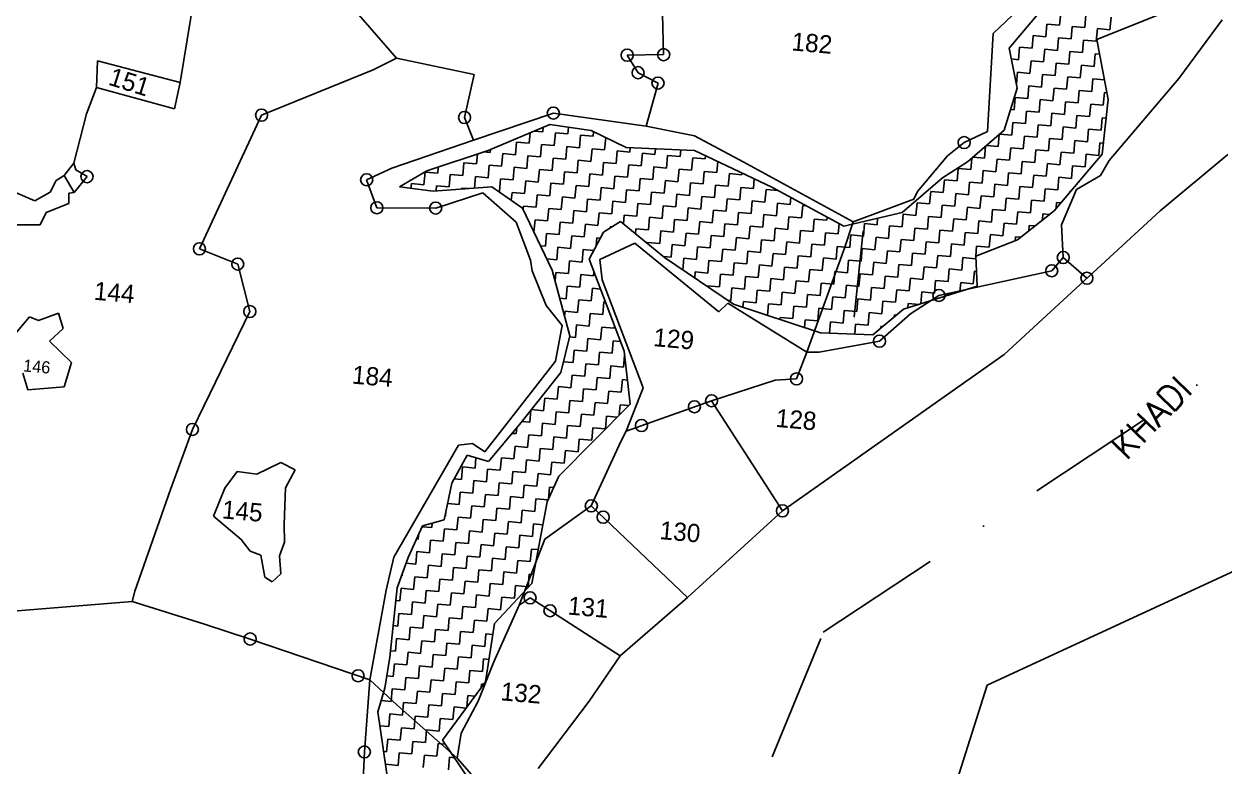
# Model space of a CAD drawing. Header units: metres. Extents: x 333510 to 337908, y 1785719 to 1790014.
# Drawn here: x 335226 to 336418, y 1786470 to 1787207 of the extents above; entities that cross this region are included whole.
import ezdxf

# ---------------------------------------------------------------- set-up
doc = ezdxf.new("R2010")
doc.units = ezdxf.units.M
doc.header["$MEASUREMENT"] = 0
doc.linetypes.add('DASHDOT', pattern=[25.4, 12.7, -6.35, 0, -6.35])
for name, color, linetype in [('POLY_HATCH', 12, 'Continuous'), ('POLY_PARCEL', 6, 'Continuous'), ('POLY_WATER', 4, 'Continuous'), ('SYM_ARROW', 1, 'Continuous'), ('TEXT_MAPOUT', 7, 'Continuous'), ('TEXT_PARCEL', 7, 'Continuous'), ('V_BOUND_STREAM_LINE', 7, 'DASHDOT')]:
    doc.layers.add(name, color=color, linetype=linetype)
doc.styles.get("Standard").update_dxf_attribs({"font": 'simplex.shx'})
doc.styles.add('TEXT_MAP', font='', dxfattribs={"height": 0.3})
doc.styles.get('TEXT_MAP').set_extended_font_data('Kruti Dev 050')

msp = doc.modelspace()

# ---------------------------------------------------------------- linework, layer by layer
for centre in [(335824.4, 1787176.3), (335860.6, 1787176.8), (335835.2, 1787158.9), (335855, 1787148.6), (335461.5, 1787116.7), (335751.1, 1787118.8), (335663, 1787114.4), (336158.9, 1787089.4), (335288.2, 1787055.6), (335565.8, 1787052.5), (335575.9, 1787024.7), (335634.3, 1787024.4), (335399.8, 1786983.9), (336257.3, 1786975.3), (335437.8, 1786968.8), (336245.8, 1786962.1), (336280.8, 1786954.7), (336133.9, 1786937.6), (335449.8, 1786921.6), (336074.9, 1786892.2), (335992.5, 1786854.7), (335908.2, 1786833), (335891.1, 1786827), (335838.6, 1786808.4), (335392.8, 1786804.5), (335788.8, 1786728.6), (335978.5, 1786723.6), (335800.6, 1786717.3), (335728, 1786637.2), (335747.8, 1786624.4), (335450.2, 1786596.3), (335557.3, 1786559.8), (335563.5, 1786484.1)]:
    msp.add_circle(centre, 5.98)
at = {"layer": 'POLY_HATCH'}
for p, q in [((336203.5, 1787183.4), (336269.7, 1787261.6)), ((336369, 1787223.3), (336290.5, 1787191.9)), ((336211.6, 1787143.4), (336203.5, 1787183.4)), ((336290.5, 1787191.9), (336302, 1787132.1)), ((336198.6, 1787101.7), (336211.6, 1787143.4)), ((336302, 1787132.1), (336295.9, 1787077.8)), ((335686.3, 1787081.6), (335747.7, 1787107.5)), ((335747.7, 1787107.5), (335788.8, 1787101.5)), ((335788.8, 1787101.5), (335823.3, 1787084.6)), ((336162.3, 1787070.2), (336198.6, 1787101.7)), ((335625.4, 1787061.5), (335686.3, 1787081.6)), ((335823.3, 1787084.6), (335891.1, 1787081.7)), ((335891.1, 1787081.7), (335968.1, 1787045.2)), ((336295.9, 1787077.8), (336248.1, 1787021.8)), ((336137.4, 1787054.6), (336162.3, 1787070.2)), ((335598.5, 1787045.4), (335625.4, 1787061.5)), ((336097.3, 1787019.9), (336137.4, 1787054.6)), ((335631.7, 1787041.3), (335598.5, 1787045.4)), ((335690, 1787045.4), (335631.7, 1787041.3)), ((335720.6, 1787024.2), (335690, 1787045.4)), ((335968.1, 1787045.2), (336039.4, 1787006.5)), ((335749.9, 1786962.6), (335720.6, 1787024.2)), ((336039.4, 1787006.5), (336097.3, 1787019.9)), ((336248.1, 1787021.8), (336212, 1786992.9)), ((335817.9, 1787011.1), (335800.9, 1787000.6)), ((335861.6, 1786975.2), (335817.9, 1787011.1)), ((335800.9, 1787000.6), (335786.5, 1786973.8)), ((336212, 1786992.9), (336170.4, 1786976.5)), ((335786.5, 1786973.8), (335821.3, 1786882.4)), ((335929.9, 1786929), (335861.6, 1786975.2)), ((336170.4, 1786976.5), (336171.8, 1786946.9)), ((335767.4, 1786897.4), (335749.9, 1786962.6)), ((336171.8, 1786946.9), (336098.8, 1786923.9)), ((336016.3, 1786900.4), (335929.9, 1786929)), ((336098.8, 1786923.9), (336068.4, 1786898.5)), ((335758.4, 1786861.1), (335767.4, 1786897.4)), ((336068.4, 1786898.5), (336016.3, 1786900.4)), ((335821.3, 1786882.4), (335827.3, 1786829.6)), ((335719.2, 1786811.3), (335758.4, 1786861.1)), ((335827.3, 1786829.6), (335756.7, 1786758.2)), ((335686.8, 1786772.5), (335719.2, 1786811.3)), ((335650.5, 1786751.2), (335665.7, 1786778.9)), ((335665.7, 1786778.9), (335686.8, 1786772.5)), ((335756.7, 1786758.2), (335745.1, 1786732.5)), ((335642.6, 1786714.8), (335650.5, 1786751.2)), ((335745.1, 1786732.5), (335729.7, 1786651.4)), ((335606.9, 1786677.4), (335621.2, 1786708.6)), ((335621.2, 1786708.6), (335642.6, 1786714.8)), ((335596.1, 1786647.1), (335606.9, 1786677.4)), ((335588.8, 1786578.2), (335596.1, 1786647.1)), ((335729.7, 1786651.4), (335692.7, 1786611.8)), ((335692.7, 1786611.8), (335683.6, 1786553.7)), ((335583.8, 1786547.3), (335588.8, 1786578.2)), ((335683.6, 1786553.7), (335641, 1786495.9)), ((335577, 1786524), (335583.8, 1786547.3)), ((335587.7, 1786448.9), (335577, 1786524)), ((335641, 1786495.9), (335677.7, 1786441.8))]:
    msp.add_line(p, q, dxfattribs=at)
at = {"layer": 'POLY_HATCH', "linetype": 'Continuous'}
for p, q in [((336253.6, 1787206), (336254.7, 1787218.5)), ((336240, 1787194.6), (336241.1, 1787207.1)), ((336241.1, 1787207.1), (336253.6, 1787206)), ((336265, 1787192.4), (336266.1, 1787204.9)), ((336266.1, 1787204.9), (336278.6, 1787203.8)), ((336278.6, 1787203.8), (336279.7, 1787216.3)), ((336303.6, 1787201.6), (336304.7, 1787214.1)), ((336214.9, 1787196.8), (336215, 1787196.8)), ((336215, 1787196.8), (336215, 1787197)), ((336226.4, 1787183.2), (336227.5, 1787195.7)), ((336227.5, 1787195.7), (336240, 1787194.6)), ((336251.4, 1787181), (336252.5, 1787193.5)), ((336252.5, 1787193.5), (336265, 1787192.4)), ((336290, 1787190.2), (336291.1, 1787202.7)), ((336291.1, 1787202.7), (336303.6, 1787201.6)), ((336212.8, 1787171.8), (336213.9, 1787184.3)), ((336213.9, 1787184.3), (336226.4, 1787183.2)), ((336237.8, 1787169.6), (336238.9, 1787182.1)), ((336238.9, 1787182.1), (336251.4, 1787181)), ((336276.4, 1787178.8), (336277.5, 1787191.3)), ((336277.5, 1787191.3), (336290, 1787190.2)), ((336205.7, 1787172.5), (336212.8, 1787171.8)), ((336224.2, 1787158.2), (336225.3, 1787170.7)), ((336225.3, 1787170.7), (336237.8, 1787169.6)), ((336262.8, 1787167.4), (336263.9, 1787179.9)), ((336263.9, 1787179.9), (336276.4, 1787178.8)), ((336287.8, 1787165.2), (336288.9, 1787177.7)), ((336288.9, 1787177.7), (336293.3, 1787177.3)), ((336210.7, 1787147.8), (336211.7, 1787159.3)), ((336211.7, 1787159.3), (336224.2, 1787158.2)), ((336249.2, 1787156), (336250.3, 1787168.5)), ((336250.3, 1787168.5), (336262.8, 1787167.4)), ((336274.2, 1787153.8), (336275.3, 1787166.3)), ((336275.3, 1787166.3), (336287.8, 1787165.2)), ((336222, 1787133.3), (336223.1, 1787145.7)), ((336223.1, 1787145.7), (336235.6, 1787144.6)), ((336235.6, 1787144.6), (336236.7, 1787157.1)), ((336236.7, 1787157.1), (336249.2, 1787156)), ((336260.6, 1787142.4), (336261.7, 1787154.9)), ((336261.7, 1787154.9), (336274.2, 1787153.8)), ((336285.6, 1787140.2), (336286.7, 1787152.7)), ((336286.7, 1787152.7), (336298.2, 1787151.7)), ((336208.4, 1787121.9), (336209.5, 1787134.4)), ((336209.5, 1787134.4), (336222, 1787133.3)), ((336247, 1787131.1), (336248.1, 1787143.5)), ((336248.1, 1787143.5), (336260.6, 1787142.4)), ((336272, 1787128.8), (336273.1, 1787141.3)), ((336273.1, 1787141.3), (336285.6, 1787140.2)), ((336297, 1787126.6), (336298.1, 1787139.1)), ((336298.1, 1787139.1), (336300.7, 1787138.9)), ((336205, 1787122.2), (336208.4, 1787121.9)), ((336233.4, 1787119.7), (336234.5, 1787132.2)), ((336234.5, 1787132.2), (336247, 1787131.1)), ((336258.4, 1787117.5), (336259.5, 1787130)), ((336259.5, 1787130), (336272, 1787128.8)), ((336283.4, 1787115.3), (336284.5, 1787127.7)), ((336284.5, 1787127.7), (336297, 1787126.6)), ((336219.8, 1787108.3), (336220.9, 1787120.8)), ((336220.9, 1787120.8), (336233.4, 1787119.7)), ((336244.8, 1787106.1), (336245.9, 1787118.6)), ((336245.9, 1787118.6), (336258.4, 1787117.5)), ((336269.8, 1787103.9), (336270.9, 1787116.4)), ((336270.9, 1787116.4), (336283.4, 1787115.3)), ((336294.8, 1787101.7), (336295.9, 1787114.2)), ((336295.9, 1787114.2), (336299.9, 1787113.8)), ((335727, 1787088.8), (335728, 1787099.2)), ((335732.1, 1787100.9), (335740.6, 1787100.2)), ((335740.6, 1787100.2), (335741, 1787104.7)), ((335752, 1787086.6), (335753.1, 1787099.1)), ((335753.1, 1787099.1), (335765.6, 1787098)), ((335765.6, 1787098), (335766.2, 1787104.8)), ((335790.6, 1787095.7), (335791, 1787100.4)), ((336194.3, 1787097.9), (336206.2, 1787096.9)), ((336206.2, 1787096.9), (336207.3, 1787109.4)), ((336207.3, 1787109.4), (336219.8, 1787108.3)), ((336231.2, 1787094.7), (336232.3, 1787107.2)), ((336232.3, 1787107.2), (336244.8, 1787106.1)), ((336256.2, 1787092.5), (336257.3, 1787105)), ((336257.3, 1787105), (336269.8, 1787103.9)), ((336281.2, 1787090.3), (336282.3, 1787102.8)), ((336282.3, 1787102.8), (336294.8, 1787101.7)), ((335713.4, 1787077.4), (335714.5, 1787089.9)), ((335714.5, 1787089.9), (335727, 1787088.8)), ((335738.4, 1787075.2), (335739.5, 1787087.7)), ((335739.5, 1787087.7), (335752, 1787086.6)), ((335777, 1787084.4), (335778.1, 1787096.8)), ((335778.1, 1787096.8), (335790.6, 1787095.7)), ((335802, 1787082.2), (335803.1, 1787094.5)), ((336181.1, 1787086.5), (336192.6, 1787085.5)), ((336192.6, 1787085.5), (336193.7, 1787097.4)), ((336217.6, 1787083.3), (336218.7, 1787095.8)), ((336218.7, 1787095.8), (336231.2, 1787094.7)), ((336242.6, 1787081.1), (336243.7, 1787093.6)), ((336243.7, 1787093.6), (336256.2, 1787092.5)), ((336267.6, 1787078.9), (336268.7, 1787091.4)), ((336268.7, 1787091.4), (336281.2, 1787090.3)), ((336292.6, 1787076.7), (336293.7, 1787089.2)), ((336293.7, 1787089.2), (336297.1, 1787088.9)), ((335674.9, 1787068.2), (335675.7, 1787078.1)), ((335681.8, 1787080.2), (335688.5, 1787079.6)), ((335688.5, 1787079.6), (335688.7, 1787082.7)), ((335699.8, 1787066), (335700.9, 1787078.5)), ((335700.9, 1787078.5), (335713.4, 1787077.4)), ((335724.8, 1787063.8), (335725.9, 1787076.3)), ((335725.9, 1787076.3), (335738.4, 1787075.2)), ((335749.8, 1787061.6), (335750.9, 1787074.1)), ((335750.9, 1787074.1), (335763.4, 1787073)), ((335763.4, 1787073), (335764.5, 1787085.5)), ((335764.5, 1787085.5), (335777, 1787084.4)), ((335788.4, 1787070.8), (335789.5, 1787083.3)), ((335789.5, 1787083.3), (335802, 1787082.2)), ((335813.4, 1787068.6), (335814.5, 1787081.1)), ((335814.5, 1787081.1), (335827, 1787079.9)), ((335827, 1787079.9), (335827.4, 1787084.4)), ((335838.4, 1787066.4), (335839.5, 1787078.8)), ((335839.5, 1787078.8), (335852, 1787077.7)), ((335852, 1787077.7), (335852.5, 1787083.3)), ((335863.4, 1787064.2), (335864.5, 1787076.6)), ((335864.5, 1787076.6), (335877, 1787075.5)), ((335877, 1787075.5), (335877.6, 1787082.3)), ((335888.4, 1787061.9), (335889.5, 1787074.4)), ((335889.5, 1787074.4), (335901.9, 1787073.3)), ((335901.9, 1787073.3), (335902.2, 1787076.4)), ((336167.9, 1787075.1), (336179, 1787074.1)), ((336179, 1787074.1), (336180, 1787085.5)), ((336204, 1787071.9), (336205.1, 1787084.4)), ((336205.1, 1787084.4), (336217.6, 1787083.3)), ((336229, 1787069.7), (336230.1, 1787082.2)), ((336230.1, 1787082.2), (336242.6, 1787081.1)), ((336254, 1787067.5), (336255.1, 1787080)), ((336255.1, 1787080), (336267.6, 1787078.9)), ((336279, 1787065.3), (336280.1, 1787077.8)), ((336280.1, 1787077.8), (336292.6, 1787076.7)), ((335636.3, 1787059), (335636.8, 1787065.3)), ((335661.3, 1787056.8), (335662.4, 1787069.3)), ((335662.4, 1787069.3), (335674.9, 1787068.2)), ((335686.3, 1787054.6), (335687.4, 1787067.1)), ((335687.4, 1787067.1), (335699.8, 1787066)), ((335711.2, 1787052.4), (335712.3, 1787064.9)), ((335712.3, 1787064.9), (335724.8, 1787063.8)), ((335736.2, 1787050.2), (335737.3, 1787062.7)), ((335737.3, 1787062.7), (335749.8, 1787061.6)), ((335774.8, 1787059.4), (335775.9, 1787071.9)), ((335775.9, 1787071.9), (335788.4, 1787070.8)), ((335799.8, 1787057.2), (335800.9, 1787069.7)), ((335800.9, 1787069.7), (335813.4, 1787068.6)), ((335824.8, 1787055), (335825.9, 1787067.5)), ((335825.9, 1787067.5), (335838.4, 1787066.4)), ((335849.8, 1787052.8), (335850.9, 1787065.3)), ((335850.9, 1787065.3), (335863.4, 1787064.2)), ((335874.8, 1787050.6), (335875.9, 1787063)), ((335875.9, 1787063), (335888.4, 1787061.9)), ((335913.3, 1787059.7), (335914.3, 1787070.7)), ((336151.8, 1787051.3), (336152.9, 1787063.8)), ((336152.9, 1787063.8), (336165.4, 1787062.7)), ((336165.4, 1787062.7), (336166.4, 1787073.7)), ((336190.4, 1787060.5), (336191.5, 1787073)), ((336191.5, 1787073), (336204, 1787071.9)), ((336215.4, 1787058.3), (336216.5, 1787070.8)), ((336216.5, 1787070.8), (336229, 1787069.7)), ((336240.4, 1787056.1), (336241.5, 1787068.6)), ((336241.5, 1787068.6), (336254, 1787067.5)), ((336265.4, 1787053.9), (336266.5, 1787066.4)), ((336266.5, 1787066.4), (336279, 1787065.3)), ((335622.7, 1787047.6), (335623.8, 1787060.1)), ((335623.8, 1787060.1), (335636.3, 1787059)), ((335647.7, 1787045.4), (335648.8, 1787057.9)), ((335648.8, 1787057.9), (335661.3, 1787056.8)), ((335672.7, 1787044.2), (335673.8, 1787055.7)), ((335673.8, 1787055.7), (335686.3, 1787054.6)), ((335697.6, 1787041), (335698.7, 1787053.5)), ((335698.7, 1787053.5), (335711.2, 1787052.4)), ((335722.6, 1787038.8), (335723.7, 1787051.3)), ((335723.7, 1787051.3), (335736.2, 1787050.2)), ((335761.2, 1787048), (335762.3, 1787060.5)), ((335762.3, 1787060.5), (335774.8, 1787059.4)), ((335786.2, 1787045.8), (335787.3, 1787058.3)), ((335787.3, 1787058.3), (335799.8, 1787057.2)), ((335811.2, 1787043.6), (335812.3, 1787056.1)), ((335812.3, 1787056.1), (335824.8, 1787055)), ((335836.2, 1787041.4), (335837.3, 1787053.9)), ((335837.3, 1787053.9), (335849.8, 1787052.8)), ((335861.2, 1787039.2), (335862.3, 1787051.7)), ((335862.3, 1787051.7), (335874.8, 1787050.6)), ((335899.7, 1787048.4), (335900.8, 1787060.8)), ((335900.8, 1787060.8), (335913.3, 1787059.7)), ((335924.7, 1787046.1), (335925.8, 1787058.6)), ((335925.8, 1787058.6), (335938.3, 1787057.5)), ((335938.3, 1787057.5), (335938.5, 1787059.2)), ((335949.7, 1787043.9), (335950.6, 1787053.5)), ((336138.2, 1787039.9), (336139.3, 1787052.4)), ((336139.3, 1787052.4), (336151.8, 1787051.3)), ((336163.2, 1787037.7), (336164.3, 1787050.2)), ((336164.3, 1787050.2), (336176.8, 1787049.1)), ((336176.8, 1787049.1), (336177.9, 1787061.6)), ((336177.9, 1787061.6), (336190.4, 1787060.5)), ((336201.8, 1787046.9), (336202.9, 1787059.4)), ((336202.9, 1787059.4), (336215.4, 1787058.3)), ((336226.8, 1787044.7), (336227.9, 1787057.2)), ((336227.9, 1787057.2), (336240.4, 1787056.1)), ((336251.8, 1787042.5), (336252.9, 1787055)), ((336252.9, 1787055), (336265.4, 1787053.9)), ((335609.8, 1787044), (335610.2, 1787048.7)), ((335610.2, 1787048.7), (335622.7, 1787047.6)), ((335634.7, 1787041.5), (335635.2, 1787046.5)), ((335635.2, 1787046.5), (335647.7, 1787045.4)), ((335660.1, 1787043.3), (335660.2, 1787044.3)), ((335660.2, 1787044.3), (335666.4, 1787043.7)), ((335696.2, 1787041.1), (335697.6, 1787041)), ((335709.4, 1787032), (335710.1, 1787039.9)), ((335710.1, 1787039.9), (335722.6, 1787038.8)), ((335747.6, 1787036.6), (335748.7, 1787049.1)), ((335748.7, 1787049.1), (335761.2, 1787048)), ((335772.6, 1787034.4), (335773.7, 1787046.9)), ((335773.7, 1787046.9), (335786.2, 1787045.8)), ((335797.6, 1787032.2), (335798.7, 1787044.7)), ((335798.7, 1787044.7), (335811.2, 1787043.6)), ((335822.6, 1787030), (335823.7, 1787042.5)), ((335823.7, 1787042.5), (335836.2, 1787041.4)), ((335847.6, 1787027.8), (335848.7, 1787040.3)), ((335848.7, 1787040.3), (335861.2, 1787039.2)), ((335872.6, 1787025.6), (335873.7, 1787038.1)), ((335873.7, 1787038.1), (335886.1, 1787037)), ((335886.1, 1787037), (335887.3, 1787049.5)), ((335887.3, 1787049.5), (335899.7, 1787048.4)), ((335911.1, 1787034.8), (335912.2, 1787047.3)), ((335912.2, 1787047.3), (335924.7, 1787046.1)), ((335936.1, 1787032.6), (335937.2, 1787045)), ((335937.2, 1787045), (335949.7, 1787043.9)), ((335961.1, 1787030.4), (335962.2, 1787042.8)), ((335962.2, 1787042.8), (335974.4, 1787041.8)), ((336124.6, 1787028.5), (336125.7, 1787041)), ((336125.7, 1787041), (336138.2, 1787039.9)), ((336149.6, 1787026.3), (336150.7, 1787038.8)), ((336150.7, 1787038.8), (336163.2, 1787037.7)), ((336188.2, 1787035.5), (336189.3, 1787048)), ((336189.3, 1787048), (336201.8, 1787046.9)), ((336213.2, 1787033.3), (336214.3, 1787045.8)), ((336214.3, 1787045.8), (336226.8, 1787044.7)), ((336238.2, 1787031.1), (336239.3, 1787043.6)), ((336239.3, 1787043.6), (336251.8, 1787042.5)), ((336264.2, 1787040.7), (336264.3, 1787041.4)), ((336264.3, 1787041.4), (336264.7, 1787041.4)), ((335721.2, 1787022.9), (335721.5, 1787026.3)), ((335721.5, 1787026.3), (335734, 1787025.2)), ((335734, 1787025.2), (335735.1, 1787037.7)), ((335735.1, 1787037.7), (335747.6, 1787036.6)), ((335759, 1787023), (335760.1, 1787035.5)), ((335760.1, 1787035.5), (335772.6, 1787034.4)), ((335784, 1787020.8), (335785.1, 1787033.3)), ((335785.1, 1787033.3), (335797.6, 1787032.2)), ((335809, 1787018.6), (335810.1, 1787031.1)), ((335810.1, 1787031.1), (335822.6, 1787030)), ((335834, 1787016.4), (335835.1, 1787028.9)), ((335835.1, 1787028.9), (335847.6, 1787027.8)), ((335859, 1787014.2), (335860.1, 1787026.7)), ((335860.1, 1787026.7), (335872.6, 1787025.6)), ((335897.5, 1787023.4), (335898.6, 1787035.9)), ((335898.6, 1787035.9), (335911.1, 1787034.8)), ((335922.5, 1787021.2), (335923.6, 1787033.7)), ((335923.6, 1787033.7), (335936.1, 1787032.6)), ((335947.5, 1787019), (335948.6, 1787031.5)), ((335948.6, 1787031.5), (335961.1, 1787030.4)), ((335972.5, 1787016.8), (335973.6, 1787029.2)), ((335973.6, 1787029.2), (335986.1, 1787028.1)), ((335986.1, 1787028.1), (335986.7, 1787035.1)), ((335997.5, 1787014.6), (335998.6, 1787027)), ((335998.6, 1787027), (336002.1, 1787026.7)), ((336111, 1787017.1), (336112.1, 1787029.6)), ((336112.1, 1787029.6), (336124.6, 1787028.5)), ((336136, 1787014.9), (336137.1, 1787027.4)), ((336137.1, 1787027.4), (336149.6, 1787026.3)), ((336174.6, 1787024.1), (336175.7, 1787036.6)), ((336175.7, 1787036.6), (336188.2, 1787035.5)), ((336199.6, 1787021.9), (336200.7, 1787034.4)), ((336200.7, 1787034.4), (336213.2, 1787033.3)), ((336224.6, 1787019.7), (336225.7, 1787032.2)), ((336225.7, 1787032.2), (336238.2, 1787031.1)), ((336250.2, 1787024.3), (336250.7, 1787030)), ((336250.7, 1787030), (336254.7, 1787029.6)), ((335745.4, 1787011.6), (335746.5, 1787024.1)), ((335746.5, 1787024.1), (335759, 1787023)), ((335770.4, 1787009.4), (335771.5, 1787021.9)), ((335771.5, 1787021.9), (335784, 1787020.8)), ((335795.4, 1787007.2), (335796.5, 1787019.7)), ((335796.5, 1787019.7), (335809, 1787018.6)), ((335820.7, 1787008.8), (335821.5, 1787017.5)), ((335821.5, 1787017.5), (335834, 1787016.4)), ((335845.4, 1787002.8), (335846.5, 1787015.3)), ((335846.5, 1787015.3), (335859, 1787014.2)), ((335883.9, 1787012), (335885, 1787024.5)), ((335885, 1787024.5), (335897.5, 1787023.4)), ((335908.9, 1787009.8), (335910, 1787022.3)), ((335910, 1787022.3), (335922.5, 1787021.2)), ((335933.9, 1787007.6), (335935, 1787020.1)), ((335935, 1787020.1), (335947.5, 1787019)), ((335958.9, 1787005.4), (335960, 1787017.9)), ((335960, 1787017.9), (335972.5, 1787016.8)), ((335983.9, 1787003.2), (335985, 1787015.7)), ((335985, 1787015.7), (335997.5, 1787014.6)), ((336022.5, 1787012.3), (336022.8, 1787015.5)), ((336072.5, 1787007.9), (336073, 1787014.3)), ((336097.4, 1787005.7), (336098.5, 1787018.2)), ((336098.5, 1787018.2), (336111, 1787017.1)), ((336122.4, 1787003.5), (336123.5, 1787016)), ((336123.5, 1787016), (336136, 1787014.9)), ((336161, 1787012.7), (336162.1, 1787025.2)), ((336162.1, 1787025.2), (336174.6, 1787024.1)), ((336186, 1787010.5), (336187.1, 1787023)), ((336187.1, 1787023), (336199.6, 1787021.9)), ((336211, 1787008.3), (336212.1, 1787020.8)), ((336212.1, 1787020.8), (336224.6, 1787019.7)), ((336236.5, 1787012.6), (336237.1, 1787018.6)), ((336237.1, 1787018.6), (336243.4, 1787018.1)), ((335731.9, 1787000.6), (335732.9, 1787012.7)), ((335732.9, 1787012.7), (335745.4, 1787011.6)), ((335756.8, 1786998), (335757.9, 1787010.5)), ((335757.9, 1787010.5), (335770.4, 1787009.4)), ((335781.8, 1786995.8), (335782.9, 1787008.3)), ((335782.9, 1787008.3), (335795.4, 1787007.2)), ((335807.8, 1787004.9), (335807.9, 1787006.1)), ((335807.9, 1787006.1), (335809.5, 1787005.9)), ((335832.5, 1786999.2), (335832.9, 1787003.9)), ((335832.9, 1787003.9), (335845.4, 1787002.8)), ((335870.4, 1787000.6), (335871.5, 1787013.1)), ((335871.5, 1787013.1), (335883.9, 1787012)), ((335895.3, 1786998.4), (335896.4, 1787010.9)), ((335896.4, 1787010.9), (335908.9, 1787009.8)), ((335920.3, 1786996.2), (335921.4, 1787008.7)), ((335921.4, 1787008.7), (335933.9, 1787007.6)), ((335945.3, 1786994), (335946.4, 1787006.5)), ((335946.4, 1787006.5), (335958.9, 1787005.4)), ((335970.3, 1786991.8), (335971.4, 1787004.3)), ((335971.4, 1787004.3), (335983.9, 1787003.2)), ((336008.9, 1787001), (336010, 1787013.5)), ((336010, 1787013.5), (336022.5, 1787012.3)), ((336033.9, 1786998.8), (336034.8, 1787009)), ((336058.9, 1786996.6), (336060, 1787009)), ((336060, 1787009), (336072.5, 1787007.9)), ((336083.8, 1786994.3), (336084.9, 1787006.8)), ((336084.9, 1787006.8), (336097.4, 1787005.7)), ((336108.8, 1786992.1), (336109.9, 1787004.6)), ((336109.9, 1787004.6), (336122.4, 1787003.5)), ((336133.8, 1786989.9), (336134.9, 1787002.4)), ((336134.9, 1787002.4), (336147.4, 1787001.3)), ((336147.4, 1787001.3), (336148.5, 1787013.8)), ((336148.5, 1787013.8), (336161, 1787012.7)), ((336172.4, 1786999.1), (336173.5, 1787011.6)), ((336173.5, 1787011.6), (336186, 1787010.5)), ((336197.4, 1786996.9), (336198.5, 1787009.4)), ((336198.5, 1787009.4), (336211, 1787008.3)), ((336223, 1787001.7), (336223.5, 1787007.2)), ((336223.5, 1787007.2), (336229.3, 1787006.7)), ((335743.2, 1786986.6), (335744.3, 1786999.1)), ((335744.3, 1786999.1), (335756.8, 1786998)), ((335768.2, 1786984.4), (335769.3, 1786996.9)), ((335769.3, 1786996.9), (335781.8, 1786995.8)), ((335793.6, 1786987.1), (335794.3, 1786994.7)), ((335794.3, 1786994.7), (335797.6, 1786994.4)), ((335856.8, 1786989.2), (335857.9, 1787001.7)), ((335857.9, 1787001.7), (335870.4, 1787000.6)), ((335881.7, 1786987), (335882.8, 1786999.5)), ((335882.8, 1786999.5), (335895.3, 1786998.4)), ((335906.7, 1786984.8), (335907.8, 1786997.3)), ((335907.8, 1786997.3), (335920.3, 1786996.2)), ((335931.7, 1786982.6), (335932.8, 1786995.1)), ((335932.8, 1786995.1), (335945.3, 1786994)), ((335956.7, 1786980.4), (335957.8, 1786992.9)), ((335957.8, 1786992.9), (335970.3, 1786991.8)), ((335981.7, 1786978.2), (335982.8, 1786990.7)), ((335982.8, 1786990.7), (335995.3, 1786989.6)), ((335995.3, 1786989.6), (335996.4, 1787002.1)), ((335996.4, 1787002.1), (336008.9, 1787001)), ((336020.3, 1786987.4), (336021.4, 1786999.9)), ((336021.4, 1786999.9), (336033.9, 1786998.8)), ((336045.3, 1786985.2), (336046.4, 1786997.7)), ((336046.4, 1786997.7), (336058.9, 1786996.6)), ((336070.2, 1786983), (336071.4, 1786995.4)), ((336071.4, 1786995.4), (336083.8, 1786994.3)), ((336095.2, 1786980.8), (336096.3, 1786993.2)), ((336096.3, 1786993.2), (336108.8, 1786992.1)), ((336120.2, 1786978.5), (336121.3, 1786991)), ((336121.3, 1786991), (336133.8, 1786989.9)), ((336158.8, 1786987.7), (336159.9, 1787000.2)), ((336159.9, 1787000.2), (336172.4, 1786999.1)), ((336183.8, 1786985.5), (336184.9, 1786998)), ((336184.9, 1786998), (336197.4, 1786996.9)), ((336209.5, 1786991.9), (336209.9, 1786995.8)), ((336209.9, 1786995.8), (336215.1, 1786995.4)), ((335738.3, 1786987), (335743.2, 1786986.6)), ((335754.6, 1786973), (335755.7, 1786985.5)), ((335755.7, 1786985.5), (335768.2, 1786984.4)), ((335779.6, 1786970.8), (335780.7, 1786983.3)), ((335780.7, 1786983.3), (335791.1, 1786982.4)), ((335844.2, 1786989.5), (335844.3, 1786990.3)), ((335844.3, 1786990.3), (335856.8, 1786989.2)), ((335868.1, 1786975.6), (335869.2, 1786988.1)), ((335869.2, 1786988.1), (335881.7, 1786987)), ((335893.1, 1786973.4), (335894.2, 1786985.9)), ((335894.2, 1786985.9), (335906.7, 1786984.8)), ((335918.1, 1786971.2), (335919.2, 1786983.7)), ((335919.2, 1786983.7), (335931.7, 1786982.6)), ((335943.1, 1786969), (335944.2, 1786981.5)), ((335944.2, 1786981.5), (335956.7, 1786980.4)), ((335968.1, 1786966.8), (335969.2, 1786979.3)), ((335969.2, 1786979.3), (335981.7, 1786978.2)), ((336006.7, 1786976), (336007.8, 1786988.5)), ((336007.8, 1786988.5), (336020.3, 1786987.4)), ((336031.7, 1786973.8), (336032.8, 1786986.3)), ((336032.8, 1786986.3), (336045.3, 1786985.2)), ((336056.7, 1786971.6), (336057.8, 1786984.1)), ((336057.8, 1786984.1), (336070.2, 1786983)), ((336081.6, 1786969.4), (336082.7, 1786981.9)), ((336082.7, 1786981.9), (336095.2, 1786980.8)), ((336106.6, 1786967.2), (336107.7, 1786979.7)), ((336107.7, 1786979.7), (336120.2, 1786978.5)), ((336145.2, 1786976.3), (336146.3, 1786988.8)), ((336146.3, 1786988.8), (336158.8, 1786987.7)), ((336170.4, 1786976.5), (336171.3, 1786986.6)), ((336171.3, 1786986.6), (336183.8, 1786985.5)), ((335744.6, 1786973.9), (335754.6, 1786973)), ((335766, 1786959.4), (335767.1, 1786971.9)), ((335767.1, 1786971.9), (335779.6, 1786970.8)), ((335860.3, 1786976.3), (335868.1, 1786975.6)), ((335879.6, 1786963), (335880.6, 1786974.5)), ((335880.6, 1786974.5), (335893.1, 1786973.4)), ((335904.5, 1786959.8), (335905.6, 1786972.3)), ((335905.6, 1786972.3), (335918.1, 1786971.2)), ((335929.5, 1786957.6), (335930.6, 1786970.1)), ((335930.6, 1786970.1), (335943.1, 1786969)), ((335954.5, 1786955.4), (335955.6, 1786967.9)), ((335955.6, 1786967.9), (335968.1, 1786966.8)), ((335993.1, 1786964.6), (335994.2, 1786977.1)), ((335994.2, 1786977.1), (336006.7, 1786976)), ((336018.1, 1786962.4), (336019.2, 1786974.9)), ((336019.2, 1786974.9), (336031.7, 1786973.8)), ((336043.1, 1786960.2), (336044.2, 1786972.7)), ((336044.2, 1786972.7), (336056.7, 1786971.6)), ((336068, 1786958), (336069.1, 1786970.5)), ((336069.1, 1786970.5), (336081.6, 1786969.4)), ((336093, 1786955.8), (336094.1, 1786968.3)), ((336094.1, 1786968.3), (336106.6, 1786967.2)), ((336131.6, 1786965), (336132.7, 1786977.4)), ((336132.7, 1786977.4), (336145.2, 1786976.3)), ((336156.6, 1786962.8), (336157.7, 1786975.2)), ((336157.7, 1786975.2), (336170.2, 1786974.1)), ((336170.2, 1786974.1), (336170.4, 1786976.3)), ((335752.8, 1786952), (335753.5, 1786960.5)), ((335753.5, 1786960.5), (335766, 1786959.4)), ((335777.4, 1786945.8), (335778.5, 1786958.3)), ((335778.5, 1786958.3), (335791, 1786957.2)), ((335791, 1786957.2), (335791.3, 1786961)), ((335891.5, 1786955), (335892, 1786960.9)), ((335892, 1786960.9), (335904.5, 1786959.8)), ((335915.9, 1786946.2), (335917, 1786958.7)), ((335917, 1786958.7), (335929.5, 1786957.6)), ((335940.9, 1786944), (335942, 1786956.5)), ((335942, 1786956.5), (335954.5, 1786955.4)), ((335979.5, 1786953.2), (335980.6, 1786965.7)), ((335980.6, 1786965.7), (335993.1, 1786964.6)), ((336004.5, 1786951), (336005.6, 1786963.5)), ((336005.6, 1786963.5), (336018.1, 1786962.4)), ((336029.5, 1786948.8), (336030.6, 1786961.3)), ((336030.6, 1786961.3), (336043.1, 1786960.2)), ((336054.5, 1786946.6), (336055.6, 1786959.1)), ((336055.6, 1786959.1), (336068, 1786958)), ((336079.4, 1786944.4), (336080.5, 1786956.9)), ((336080.5, 1786956.9), (336093, 1786955.8)), ((336104.4, 1786942.2), (336105.5, 1786954.7)), ((336105.5, 1786954.7), (336118, 1786953.6)), ((336118, 1786953.6), (336119.1, 1786966.1)), ((336119.1, 1786966.1), (336131.6, 1786965)), ((336143, 1786951.4), (336144.1, 1786963.9)), ((336144.1, 1786963.9), (336156.6, 1786962.8)), ((336168, 1786949.2), (336169.1, 1786961.6)), ((336169.1, 1786961.6), (336171.1, 1786961.5)), ((335763.8, 1786934.4), (335764.9, 1786946.9)), ((335764.9, 1786946.9), (335777.4, 1786945.8)), ((335788.8, 1786932.2), (335789.9, 1786944.7)), ((335789.9, 1786944.7), (335797.8, 1786944)), ((335903.4, 1786947.3), (335915.9, 1786946.2)), ((335903.4, 1786946.9), (335903.4, 1786947.3)), ((335927.3, 1786932.6), (335928.4, 1786945.1)), ((335928.4, 1786945.1), (335940.9, 1786944)), ((335952.3, 1786930.4), (335953.4, 1786942.9)), ((335953.4, 1786942.9), (335965.9, 1786941.8)), ((335965.9, 1786941.8), (335967, 1786954.3)), ((335967, 1786954.3), (335979.5, 1786953.2)), ((335990.9, 1786939.6), (335992, 1786952.1)), ((335992, 1786952.1), (336004.5, 1786951)), ((336015.9, 1786937.4), (336017, 1786949.9)), ((336017, 1786949.9), (336029.5, 1786948.8)), ((336040.9, 1786935.2), (336042, 1786947.7)), ((336042, 1786947.7), (336054.5, 1786946.6)), ((336065.8, 1786933), (336066.9, 1786945.5)), ((336066.9, 1786945.5), (336079.4, 1786944.4)), ((336090.8, 1786930.8), (336091.9, 1786943.3)), ((336091.9, 1786943.3), (336104.4, 1786942.2)), ((336129.4, 1786940), (336130.5, 1786952.5)), ((336130.5, 1786952.5), (336143, 1786951.4)), ((336154.7, 1786941.5), (336155.5, 1786950.3)), ((336155.5, 1786950.3), (336168, 1786949.2)), ((335757.3, 1786935), (335763.8, 1786934.4)), ((335775.2, 1786920.8), (335776.3, 1786933.3)), ((335776.3, 1786933.3), (335788.8, 1786932.2)), ((335800.2, 1786918.6), (335801.3, 1786931.1)), ((335801.3, 1786931.1), (335802.8, 1786931)), ((335924.1, 1786932.9), (335927.3, 1786932.6)), ((335939.3, 1786925.9), (335939.8, 1786931.5)), ((335939.8, 1786931.5), (335952.3, 1786930.4)), ((335977.3, 1786928.2), (335978.4, 1786940.7)), ((335978.4, 1786940.7), (335990.9, 1786939.6)), ((336002.3, 1786926), (336003.4, 1786938.5)), ((336003.4, 1786938.5), (336015.9, 1786937.4)), ((336027.3, 1786923.8), (336028.4, 1786936.3)), ((336028.4, 1786936.3), (336040.9, 1786935.2)), ((336052.2, 1786921.6), (336053.3, 1786934.1)), ((336053.3, 1786934.1), (336065.8, 1786933)), ((336077.2, 1786919.4), (336078.3, 1786931.9)), ((336078.3, 1786931.9), (336090.8, 1786930.8)), ((336115.9, 1786929.3), (336116.9, 1786941.1)), ((336116.9, 1786941.1), (336129.4, 1786940)), ((336141.8, 1786937.4), (336141.9, 1786938.9)), ((336141.9, 1786938.9), (336145.4, 1786938.6)), ((335762.2, 1786916.6), (335762.7, 1786921.9)), ((335762.7, 1786921.9), (335775.2, 1786920.8)), ((335786.6, 1786907.2), (335787.7, 1786919.7)), ((335787.7, 1786919.7), (335800.2, 1786918.6)), ((335963.8, 1786917.8), (335964.8, 1786929.3)), ((335964.8, 1786929.3), (335977.3, 1786928.2)), ((335988.7, 1786914.6), (335989.8, 1786927.1)), ((335989.8, 1786927.1), (336002.3, 1786926)), ((336013.7, 1786912.4), (336014.8, 1786924.9)), ((336014.8, 1786924.9), (336027.3, 1786923.8)), ((336038.7, 1786910.2), (336039.8, 1786922.7)), ((336039.8, 1786922.7), (336052.2, 1786921.6)), ((336063.6, 1786908), (336064.7, 1786920.5)), ((336064.7, 1786920.5), (336077.2, 1786919.4)), ((336102.9, 1786925.2), (336103.3, 1786929.7)), ((336103.3, 1786929.7), (336114.1, 1786928.7)), ((335773, 1786895.8), (335774.1, 1786908.3)), ((335774.1, 1786908.3), (335786.6, 1786907.2)), ((335811.6, 1786905), (335811.8, 1786907.3)), ((335976, 1786913.7), (335976.2, 1786915.7)), ((335976.2, 1786915.7), (335988.7, 1786914.6)), ((336000.5, 1786905.6), (336001.2, 1786913.5)), ((336001.2, 1786913.5), (336013.7, 1786912.4)), ((336025.2, 1786900), (336026.2, 1786911.3)), ((336026.2, 1786911.3), (336038.7, 1786910.2)), ((336050.3, 1786899.1), (336051.1, 1786909.1)), ((336051.1, 1786909.1), (336063.6, 1786908)), ((336075.9, 1786904.8), (336076.1, 1786906.9)), ((336076.1, 1786906.9), (336078.2, 1786906.7)), ((336089.5, 1786916.2), (336089.7, 1786918.3)), ((336089.7, 1786918.3), (336091.9, 1786918.1)), ((335767.1, 1786896.4), (335773, 1786895.8)), ((335798, 1786893.6), (335799.1, 1786906.1)), ((335799.1, 1786906.1), (335811.6, 1786905)), ((335770.8, 1786870.9), (335771.9, 1786883.4)), ((335771.9, 1786883.4), (335784.4, 1786882.3)), ((335784.4, 1786882.3), (335785.5, 1786894.7)), ((335785.5, 1786894.7), (335798, 1786893.6)), ((335809.4, 1786880.1), (335810.5, 1786892.5)), ((335810.5, 1786892.5), (335817.6, 1786891.9)), ((335761, 1786871.7), (335770.8, 1786870.9)), ((335795.8, 1786868.7), (335796.9, 1786881.2)), ((335796.9, 1786881.2), (335809.4, 1786880.1)), ((335820.8, 1786866.5), (335821.8, 1786878)), ((335757.1, 1786859.5), (335757.2, 1786859.5)), ((335757.2, 1786859.5), (335757.2, 1786859.6)), ((335782.2, 1786857.3), (335783.3, 1786869.8)), ((335783.3, 1786869.8), (335795.8, 1786868.7)), ((335807.2, 1786855.1), (335808.3, 1786867.6)), ((335808.3, 1786867.6), (335820.8, 1786866.5)), ((335768.6, 1786845.9), (335769.7, 1786858.4)), ((335769.7, 1786858.4), (335782.2, 1786857.3)), ((335793.6, 1786843.7), (335794.7, 1786856.2)), ((335794.7, 1786856.2), (335807.2, 1786855.1)), ((335818.5, 1786841.5), (335819.7, 1786854)), ((335819.7, 1786854), (335824.6, 1786853.5)), ((335741.4, 1786823.1), (335742.5, 1786835.6)), ((335742.5, 1786835.6), (335755, 1786834.5)), ((335755, 1786834.5), (335756.1, 1786847)), ((335756.1, 1786847), (335768.6, 1786845.9)), ((335780, 1786832.3), (335781.1, 1786844.8)), ((335781.1, 1786844.8), (335793.6, 1786843.7)), ((335805, 1786830.1), (335806.1, 1786842.6)), ((335806.1, 1786842.6), (335818.5, 1786841.5)), ((335727.8, 1786811.7), (335728.8, 1786823.6)), ((335729.3, 1786824.2), (335741.4, 1786823.1)), ((335766.4, 1786820.9), (335767.5, 1786833.4)), ((335767.5, 1786833.4), (335780, 1786832.3)), ((335791.4, 1786818.7), (335792.5, 1786831.2)), ((335792.5, 1786831.2), (335805, 1786830.1)), ((335816.5, 1786818.7), (335817.4, 1786829)), ((335817.4, 1786829), (335826, 1786828.2)), ((335720.1, 1786812.4), (335727.8, 1786811.7)), ((335752.8, 1786809.5), (335753.9, 1786822)), ((335753.9, 1786822), (335766.4, 1786820.9)), ((335777.8, 1786807.3), (335778.9, 1786819.8)), ((335778.9, 1786819.8), (335791.4, 1786818.7)), ((335802.8, 1786805.1), (335803.9, 1786817.6)), ((335803.9, 1786817.6), (335814.5, 1786816.6)), ((335710.3, 1786800.6), (335714.2, 1786800.3)), ((335714.2, 1786800.3), (335714.7, 1786805.9)), ((335739.2, 1786798.1), (335740.3, 1786810.6)), ((335740.3, 1786810.6), (335752.8, 1786809.5)), ((335764.2, 1786795.9), (335765.3, 1786808.4)), ((335765.3, 1786808.4), (335777.8, 1786807.3)), ((335789.2, 1786793.7), (335790.3, 1786806.2)), ((335790.3, 1786806.2), (335802.8, 1786805.1)), ((335700.5, 1786788.9), (335700.6, 1786788.9)), ((335700.6, 1786788.9), (335700.6, 1786789)), ((335712, 1786775.3), (335713.1, 1786787.8)), ((335713.1, 1786787.8), (335725.6, 1786786.7)), ((335725.6, 1786786.7), (335726.7, 1786799.2)), ((335726.7, 1786799.2), (335739.2, 1786798.1)), ((335750.6, 1786784.5), (335751.7, 1786797)), ((335751.7, 1786797), (335764.2, 1786795.9)), ((335775.6, 1786782.3), (335776.7, 1786794.8)), ((335776.7, 1786794.8), (335789.2, 1786793.7)), ((335673.4, 1786766.1), (335674.3, 1786776.3)), ((335698.4, 1786763.9), (335699.5, 1786776.4)), ((335699.5, 1786776.4), (335712, 1786775.3)), ((335737, 1786773.1), (335738.1, 1786785.6)), ((335738.1, 1786785.6), (335750.6, 1786784.5)), ((335762, 1786770.9), (335763.1, 1786783.4)), ((335763.1, 1786783.4), (335775.6, 1786782.3)), ((335659.8, 1786754.7), (335660.9, 1786767.2)), ((335660.9, 1786767.2), (335673.4, 1786766.1)), ((335684.8, 1786752.5), (335685.9, 1786765)), ((335685.9, 1786765), (335698.4, 1786763.9)), ((335723.4, 1786761.7), (335724.5, 1786774.2)), ((335724.5, 1786774.2), (335737, 1786773.1)), ((335748.4, 1786759.5), (335749.5, 1786772)), ((335749.5, 1786772), (335762, 1786770.9)), ((335652.8, 1786755.4), (335659.8, 1786754.7)), ((335671.2, 1786741.1), (335672.3, 1786753.6)), ((335672.3, 1786753.6), (335684.8, 1786752.5)), ((335709.8, 1786750.3), (335710.9, 1786762.8)), ((335710.9, 1786762.8), (335723.4, 1786761.7)), ((335734.8, 1786748.1), (335735.9, 1786760.6)), ((335735.9, 1786760.6), (335748.4, 1786759.5)), ((335657.6, 1786729.8), (335658.7, 1786742.2)), ((335658.7, 1786742.2), (335671.2, 1786741.1)), ((335682.6, 1786727.5), (335683.7, 1786740)), ((335683.7, 1786740), (335696.2, 1786738.9)), ((335696.2, 1786738.9), (335697.3, 1786751.4)), ((335697.3, 1786751.4), (335709.8, 1786750.3)), ((335721.2, 1786736.7), (335722.3, 1786749.2)), ((335722.3, 1786749.2), (335734.8, 1786748.1)), ((335746.2, 1786734.9), (335747.3, 1786747)), ((335747.3, 1786747), (335751.5, 1786746.7)), ((335646.1, 1786730.8), (335657.6, 1786729.8)), ((335669, 1786716.2), (335670.1, 1786728.6)), ((335670.1, 1786728.6), (335682.6, 1786727.5)), ((335707.6, 1786725.3), (335708.7, 1786737.8)), ((335708.7, 1786737.8), (335721.2, 1786736.7)), ((335732.6, 1786723.1), (335733.7, 1786735.6)), ((335733.7, 1786735.6), (335746, 1786734.5)), ((335643.4, 1786718.4), (335644, 1786718.4)), ((335644, 1786718.4), (335644.4, 1786723.2)), ((335655.4, 1786704.8), (335656.5, 1786717.3)), ((335656.5, 1786717.3), (335669, 1786716.2)), ((335694, 1786714), (335695.1, 1786726.4)), ((335695.1, 1786726.4), (335707.6, 1786725.3)), ((335719, 1786711.7), (335720.1, 1786724.2)), ((335720.1, 1786724.2), (335732.6, 1786723.1)), ((335620.8, 1786707.8), (335630.4, 1786707)), ((335630.4, 1786707), (335630.8, 1786711.4)), ((335641.8, 1786693.4), (335642.9, 1786705.9)), ((335642.9, 1786705.9), (335655.4, 1786704.8)), ((335680.4, 1786702.6), (335681.5, 1786715.1)), ((335681.5, 1786715.1), (335694, 1786714)), ((335705.4, 1786700.4), (335706.5, 1786712.9)), ((335706.5, 1786712.9), (335719, 1786711.7)), ((335730.4, 1786698.2), (335731.5, 1786710.6)), ((335731.5, 1786710.6), (335740.8, 1786709.8)), ((335615.3, 1786695.7), (335616.8, 1786695.6)), ((335616.8, 1786695.6), (335617.2, 1786699.9)), ((335628.2, 1786682), (335629.3, 1786694.5)), ((335629.3, 1786694.5), (335641.8, 1786693.4)), ((335666.8, 1786691.2), (335667.9, 1786703.7)), ((335667.9, 1786703.7), (335680.4, 1786702.6)), ((335691.8, 1786689), (335692.9, 1786701.5)), ((335692.9, 1786701.5), (335705.4, 1786700.4)), ((335716.8, 1786686.8), (335717.9, 1786699.3)), ((335717.9, 1786699.3), (335730.4, 1786698.2)), ((335614.6, 1786670.6), (335615.7, 1786683.1)), ((335615.7, 1786683.1), (335628.2, 1786682)), ((335639.6, 1786668.4), (335640.7, 1786680.9)), ((335640.7, 1786680.9), (335653.2, 1786679.8)), ((335653.2, 1786679.8), (335654.3, 1786692.3)), ((335654.3, 1786692.3), (335666.8, 1786691.2)), ((335678.2, 1786677.6), (335679.3, 1786690.1)), ((335679.3, 1786690.1), (335691.8, 1786689)), ((335703.2, 1786675.4), (335704.3, 1786687.9)), ((335704.3, 1786687.9), (335716.8, 1786686.8)), ((335728.2, 1786673.2), (335729.3, 1786685.7)), ((335729.3, 1786685.7), (335736.1, 1786685.1)), ((335604.7, 1786671.5), (335614.6, 1786670.6)), ((335626, 1786657), (335627.1, 1786669.5)), ((335627.1, 1786669.5), (335639.6, 1786668.4)), ((335664.6, 1786666.2), (335665.7, 1786678.7)), ((335665.7, 1786678.7), (335678.2, 1786677.6)), ((335689.6, 1786664), (335690.7, 1786676.5)), ((335690.7, 1786676.5), (335703.2, 1786675.4)), ((335714.6, 1786661.8), (335715.7, 1786674.3)), ((335715.7, 1786674.3), (335728.2, 1786673.2)), ((335600.4, 1786659.3), (335601, 1786659.2)), ((335601, 1786659.2), (335601.2, 1786661.6)), ((335612.4, 1786645.6), (335613.5, 1786658.1)), ((335613.5, 1786658.1), (335626, 1786657)), ((335651, 1786654.8), (335652.1, 1786667.3)), ((335652.1, 1786667.3), (335664.6, 1786666.2)), ((335676, 1786652.6), (335677.1, 1786665.1)), ((335677.1, 1786665.1), (335689.6, 1786664)), ((335701, 1786650.4), (335702.1, 1786662.9)), ((335702.1, 1786662.9), (335714.6, 1786661.8)), ((335726, 1786648.2), (335727.1, 1786660.7)), ((335727.1, 1786660.7), (335731.4, 1786660.3)), ((335598.8, 1786634.2), (335599.9, 1786646.7)), ((335599.9, 1786646.7), (335612.4, 1786645.6)), ((335637.4, 1786643.4), (335638.5, 1786655.9)), ((335638.5, 1786655.9), (335651, 1786654.8)), ((335662.4, 1786641.2), (335663.5, 1786653.7)), ((335663.5, 1786653.7), (335676, 1786652.6)), ((335687.4, 1786639), (335688.5, 1786651.5)), ((335688.5, 1786651.5), (335701, 1786650.4)), ((335712.4, 1786636.8), (335713.5, 1786649.3)), ((335713.5, 1786649.3), (335726, 1786648.2)), ((335594.7, 1786634.6), (335598.8, 1786634.2)), ((335610.2, 1786620.6), (335611.3, 1786633.1)), ((335611.3, 1786633.1), (335623.8, 1786632)), ((335623.8, 1786632), (335624.9, 1786644.5)), ((335624.9, 1786644.5), (335637.4, 1786643.4)), ((335648.8, 1786629.8), (335649.9, 1786642.3)), ((335649.9, 1786642.3), (335662.4, 1786641.2)), ((335673.8, 1786627.6), (335674.9, 1786640.1)), ((335674.9, 1786640.1), (335687.4, 1786639)), ((335698.8, 1786625.4), (335699.9, 1786637.9)), ((335699.9, 1786637.9), (335712.4, 1786636.8)), ((335596.6, 1786609.2), (335597.7, 1786621.7)), ((335597.7, 1786621.7), (335610.2, 1786620.6)), ((335635.2, 1786618.4), (335636.3, 1786630.9)), ((335636.3, 1786630.9), (335648.8, 1786629.8)), ((335660.2, 1786616.2), (335661.3, 1786628.7)), ((335661.3, 1786628.7), (335673.8, 1786627.6)), ((335685.2, 1786614), (335686.3, 1786626.5)), ((335686.3, 1786626.5), (335698.8, 1786625.4)), ((335592.1, 1786609.6), (335596.6, 1786609.2)), ((335621.6, 1786607), (335622.7, 1786619.5)), ((335622.7, 1786619.5), (335635.2, 1786618.4)), ((335646.6, 1786604.8), (335647.7, 1786617.3)), ((335647.7, 1786617.3), (335660.2, 1786616.2)), ((335671.6, 1786602.6), (335672.7, 1786615.1)), ((335672.7, 1786615.1), (335685.2, 1786614)), ((335608, 1786595.6), (335609.1, 1786608.1)), ((335609.1, 1786608.1), (335621.6, 1786607)), ((335633, 1786593.4), (335634.1, 1786605.9)), ((335634.1, 1786605.9), (335646.6, 1786604.8)), ((335658, 1786591.2), (335659.1, 1786603.7)), ((335659.1, 1786603.7), (335671.6, 1786602.6)), ((335683, 1786589), (335684.1, 1786601.5)), ((335684.1, 1786601.5), (335691, 1786600.9)), ((335594.4, 1786584.2), (335595.5, 1786596.7)), ((335595.5, 1786596.7), (335608, 1786595.6)), ((335619.4, 1786582), (335620.5, 1786594.5)), ((335620.5, 1786594.5), (335633, 1786593.4)), ((335644.4, 1786579.8), (335645.5, 1786592.3)), ((335645.5, 1786592.3), (335658, 1786591.2)), ((335669.4, 1786577.6), (335670.5, 1786590.1)), ((335670.5, 1786590.1), (335683, 1786589)), ((335589.5, 1786584.7), (335594.4, 1786584.2)), ((335605.8, 1786570.6), (335606.9, 1786583.1)), ((335606.9, 1786583.1), (335619.4, 1786582)), ((335630.8, 1786568.4), (335631.9, 1786580.9)), ((335631.9, 1786580.9), (335644.4, 1786579.8)), ((335655.8, 1786566.2), (335656.9, 1786578.7)), ((335656.9, 1786578.7), (335669.4, 1786577.6)), ((335680.8, 1786564), (335681.9, 1786576.5)), ((335681.9, 1786576.5), (335687.1, 1786576.1)), ((335592.2, 1786559.2), (335593.3, 1786571.7)), ((335593.3, 1786571.7), (335605.8, 1786570.6)), ((335617.2, 1786557), (335618.3, 1786569.5)), ((335618.3, 1786569.5), (335630.8, 1786568.4)), ((335642.2, 1786554.8), (335643.3, 1786567.3)), ((335643.3, 1786567.3), (335655.8, 1786566.2)), ((335667.2, 1786552.6), (335668.3, 1786565.1)), ((335668.3, 1786565.1), (335680.8, 1786564)), ((335585.8, 1786559.8), (335592.2, 1786559.2)), ((335603.6, 1786545.7), (335604.7, 1786558.1)), ((335604.7, 1786558.1), (335617.2, 1786557)), ((335628.6, 1786543.4), (335629.7, 1786555.9)), ((335629.7, 1786555.9), (335642.2, 1786554.8)), ((335653.6, 1786541.2), (335654.7, 1786553.7)), ((335654.7, 1786553.7), (335667.2, 1786552.6)), ((335679.4, 1786548), (335679.7, 1786551.5)), ((335679.7, 1786551.5), (335681.8, 1786551.3)), ((335590, 1786534.3), (335591.1, 1786546.8)), ((335591.1, 1786546.8), (335603.6, 1786545.7)), ((335615, 1786532.1), (335616.1, 1786544.5)), ((335616.1, 1786544.5), (335628.6, 1786543.4)), ((335640, 1786529.9), (335641.1, 1786542.3)), ((335641.1, 1786542.3), (335653.6, 1786541.2)), ((335665.1, 1786528.6), (335666.1, 1786540.1)), ((335666.1, 1786540.1), (335673.1, 1786539.5)), ((335580.2, 1786535.1), (335590, 1786534.3)), ((335601.4, 1786520.7), (335602.5, 1786533.2)), ((335602.5, 1786533.2), (335615, 1786532.1)), ((335626.4, 1786518.5), (335627.5, 1786531)), ((335627.5, 1786531), (335640, 1786529.9)), ((335651.4, 1786516.3), (335652.5, 1786528.8)), ((335652.5, 1786528.8), (335664.4, 1786527.7)), ((335587.8, 1786509.3), (335588.9, 1786521.8)), ((335588.9, 1786521.8), (335601.4, 1786520.7)), ((335612.8, 1786507.1), (335613.9, 1786519.6)), ((335613.9, 1786519.6), (335626.4, 1786518.5)), ((335637.8, 1786504.9), (335638.9, 1786517.4)), ((335638.9, 1786517.4), (335651.4, 1786516.3)), ((335579, 1786510.1), (335587.8, 1786509.3)), ((335599.2, 1786495.7), (335600.3, 1786508.2)), ((335600.3, 1786508.2), (335612.8, 1786507.1)), ((335624.2, 1786493.5), (335625.3, 1786506)), ((335625.3, 1786506), (335637.8, 1786504.9)), ((335585.6, 1786484.3), (335586.7, 1786496.8)), ((335586.7, 1786496.8), (335599.2, 1786495.7)), ((335610.6, 1786482.1), (335611.7, 1786494.6)), ((335611.7, 1786494.6), (335624.2, 1786493.5)), ((335635.6, 1786479.9), (335636.7, 1786492.4)), ((335636.7, 1786492.4), (335643.8, 1786491.7)), ((335582.6, 1786484.5), (335585.6, 1786484.3)), ((335597, 1786470.7), (335598.1, 1786483.2)), ((335598.1, 1786483.2), (335610.6, 1786482.1)), ((335622, 1786468.5), (335623.1, 1786481)), ((335623.1, 1786481), (335635.6, 1786479.9)), ((335647, 1786466.3), (335648.1, 1786478.8)), ((335648.1, 1786478.8), (335652.9, 1786478.4)), ((335584.5, 1786471.8), (335597, 1786470.7)), ((335584.5, 1786471.6), (335584.5, 1786471.8))]:
    msp.add_line(p, q, dxfattribs=at)
at = {"layer": 'POLY_PARCEL'}
for p, q in [((335412.4, 1787344.8), (335380.6, 1787149.2)), ((336284.4, 1787290.2), (336187.6, 1787197.8)), ((335595.3, 1787173.4), (335496.2, 1787288.1)), ((335859.6, 1787217.2), (335860.6, 1787176.8)), ((336372, 1787153), (336414.9, 1787211.3)), ((336187.6, 1787197.8), (336182.2, 1787100.6)), ((336187.6, 1787197.8), (336187.6, 1787197.8)), ((335298.5, 1787170.8), (335297.6, 1787144.1)), ((335380.6, 1787149.2), (335298.5, 1787170.8)), ((335595.3, 1787173.4), (335572.3, 1787161.7)), ((335672.6, 1787157), (335595.3, 1787173.4)), ((335860.6, 1787176.8), (335824.4, 1787176.3)), ((335824.4, 1787176.3), (335835.2, 1787158.9)), ((335572.3, 1787161.7), (335461.5, 1787116.7)), ((335835.2, 1787158.9), (335855, 1787148.6)), ((335374.9, 1787123), (335380.6, 1787149.2)), ((335663, 1787114.4), (335672.6, 1787157)), ((335855, 1787148.6), (335843.4, 1787105.7)), ((336302.9, 1787071.6), (336372, 1787153)), ((335297.6, 1787144.1), (335287.6, 1787118)), ((335297.6, 1787144.1), (335374.9, 1787123)), ((335287.6, 1787118), (335275, 1787069)), ((335461.5, 1787116.7), (335399.8, 1786983.9)), ((335671.9, 1787091.9), (335663, 1787114.4)), ((335751.1, 1787118.8), (335671.9, 1787091.9)), ((335843.4, 1787105.7), (335751.1, 1787118.8)), ((335891.2, 1787096.1), (335843.4, 1787105.7)), ((336182.2, 1787100.6), (336158.9, 1787089.4)), ((335590.8, 1787063.9), (335671.9, 1787091.9)), ((335939.5, 1787070.4), (335891.2, 1787096.1)), ((336158.9, 1787089.4), (336142.3, 1787076.4)), ((336142.3, 1787076.4), (336112.7, 1787040.9)), ((335265.5, 1787056.6), (335275, 1787069)), ((335275, 1787069), (335277.2, 1787062.3)), ((335277.2, 1787062.3), (335288.2, 1787055.6)), ((335565.8, 1787052.5), (335590.8, 1787063.9)), ((336048.7, 1787010.7), (335939.5, 1787070.4)), ((336294.2, 1787056.6), (336302.9, 1787071.6)), ((335251.8, 1787040.1), (335257.5, 1787051.7)), ((335257.5, 1787051.7), (335265.5, 1787056.6)), ((335275.6, 1787040), (335265.5, 1787056.6)), ((335288.2, 1787055.6), (335275.6, 1787040)), ((335575.9, 1787024.7), (335565.8, 1787052.5)), ((336270.4, 1787042.9), (336294.2, 1787056.6)), ((335217.1, 1787040), (335236.4, 1787031.5)), ((335236.4, 1787031.5), (335251.8, 1787040.1)), ((335275.6, 1787040), (335270, 1787039.2)), ((335270, 1787039.2), (335270.1, 1787029)), ((335681, 1787039.6), (335634.3, 1787024.4)), ((335714.3, 1787010.3), (335681, 1787039.6)), ((336112.7, 1787040.9), (336108.9, 1787033.1)), ((336255.4, 1787007.6), (336270.4, 1787042.9)), ((335270.1, 1787029), (335247.7, 1787020.1)), ((336108.9, 1787033.1), (336048.7, 1787010.7)), ((335247.7, 1787020.1), (335241.8, 1787007.7)), ((335634.3, 1787024.4), (335575.9, 1787024.7)), ((335241.8, 1787007.7), (335217.7, 1787007.6)), ((335728.3, 1786972.8), (335714.3, 1787010.3)), ((336040.6, 1786985.6), (336048.7, 1787010.7)), ((336257.3, 1786975.3), (336255.4, 1787007.6)), ((335399.8, 1786983.9), (335437.8, 1786968.8)), ((335797.2, 1786973.2), (335831.9, 1786989.7)), ((335831.9, 1786989.7), (335915.5, 1786921.4)), ((336002.7, 1786881.3), (336040.6, 1786985.6)), ((335437.8, 1786968.8), (335437.8, 1786968.8)), ((335437.8, 1786968.8), (335449.8, 1786921.6)), ((335730.1, 1786962), (335728.3, 1786972.8)), ((335799.6, 1786953.1), (335797.2, 1786973.2)), ((336245.8, 1786962.1), (336257.3, 1786975.3)), ((336257.3, 1786975.3), (336280.8, 1786954.7)), ((335743.9, 1786927.7), (335730.1, 1786962)), ((336133.9, 1786937.6), (336245.8, 1786962.1)), ((336245.8, 1786962.1), (336245.8, 1786962.1)), ((335840.4, 1786845.9), (335799.6, 1786953.1)), ((336105.6, 1786919.4), (336133.9, 1786937.6)), ((335240.1, 1786912.8), (335260, 1786919.9)), ((335260, 1786919.9), (335264.7, 1786904.6)), ((335449.8, 1786921.6), (335392.8, 1786804.5)), ((335449.8, 1786921.6), (335449.8, 1786921.6)), ((335759.7, 1786907.7), (335743.9, 1786927.7)), ((335915.5, 1786921.4), (335924.4, 1786929.8)), ((335924.4, 1786929.8), (336002.7, 1786881.3)), ((336074.9, 1786892.2), (336105.6, 1786919.4)), ((335215.6, 1786897.9), (335231, 1786916.4)), ((335231, 1786916.4), (335240.1, 1786912.8)), ((335753.1, 1786872.2), (335759.7, 1786907.7)), ((335264.7, 1786904.6), (335250.9, 1786892.1)), ((335250.9, 1786892.1), (335272.7, 1786870.9)), ((336015.1, 1786881.2), (336074.9, 1786892.2)), ((335683.2, 1786782.4), (335753.1, 1786872.2)), ((335992.5, 1786854.7), (336002.7, 1786881.3)), ((336002.7, 1786881.3), (336015.1, 1786881.2)), ((335229.6, 1786843.9), (335224.4, 1786860.3)), ((335272.7, 1786870.9), (335265.6, 1786846.7)), ((335908.2, 1786833), (335971.2, 1786853.3)), ((335971.2, 1786853.3), (335992.5, 1786854.7)), ((335265.6, 1786846.7), (335229.6, 1786843.9)), ((335823.3, 1786802.9), (335840.4, 1786845.9)), ((335823.3, 1786802.9), (335908.2, 1786833)), ((335908.2, 1786833), (335978.5, 1786723.6)), ((335392.8, 1786804.5), (335371, 1786744.8)), ((335818, 1786792.5), (335823.3, 1786802.9)), ((335592.9, 1786677.7), (335657, 1786788.9)), ((335657, 1786788.9), (335671, 1786790.5)), ((335671, 1786790.5), (335683.2, 1786782.4)), ((335788.8, 1786728.6), (335818, 1786792.5)), ((335456.8, 1786759.9), (335480.6, 1786771.7)), ((335480.6, 1786771.7), (335494.7, 1786764.5)), ((335494.7, 1786764.5), (335485.3, 1786746.6)), ((335425, 1786746), (335437.3, 1786762.6)), ((335437.3, 1786762.6), (335456.8, 1786759.9)), ((335371, 1786744.8), (335335.6, 1786643.8)), ((335413.6, 1786718.3), (335425, 1786746)), ((335485.3, 1786746.6), (335484, 1786710.2)), ((335788.8, 1786728.6), (335742.8, 1786695.4)), ((335884.2, 1786637.6), (335788.8, 1786728.6)), ((335441.2, 1786695.2), (335413.6, 1786718.3)), ((335484, 1786710.2), (335484.4, 1786692.4)), ((335450.1, 1786683.5), (335441.2, 1786695.2)), ((335484.4, 1786692.4), (335479.3, 1786679)), ((335742.8, 1786695.4), (335717.1, 1786629.9)), ((335460.6, 1786679.7), (335450.1, 1786683.5)), ((335464.6, 1786657.6), (335460.6, 1786679.7)), ((335479.3, 1786679), (335480.7, 1786661.1)), ((335585, 1786644.8), (335592.9, 1786677.7)), ((335472.1, 1786653), (335464.6, 1786657.6)), ((335480.7, 1786661.1), (335472.1, 1786653)), ((335569, 1786555.8), (335585, 1786644.8)), ((335333.1, 1786633.5), (335153.5, 1786619.1)), ((335335.6, 1786643.8), (335333.1, 1786633.5)), ((335333.1, 1786633.5), (335333.1, 1786633.5)), ((335333.1, 1786633.5), (335404.9, 1786611.2)), ((335717.1, 1786629.9), (335728, 1786637.2)), ((335728, 1786637.2), (335817.5, 1786579.5)), ((335691.9, 1786573.6), (335717.1, 1786629.9)), ((335404.9, 1786611.2), (335450.2, 1786596.3)), ((335450.2, 1786596.3), (335569, 1786555.8)), ((335676.5, 1786534.5), (335691.9, 1786573.6)), ((335563.5, 1786484.1), (335569, 1786555.8)), ((335569, 1786555.8), (335596.2, 1786530.7)), ((335596.2, 1786530.7), (335655.7, 1786477.8)), ((335659.5, 1786502.8), (335676.5, 1786534.5)), ((335655.7, 1786477.8), (335659.5, 1786502.8)), ((335560.3, 1786408.6), (335563.5, 1786484.1)), ((335655.7, 1786477.8), (335672.3, 1786458.9))]:
    msp.add_line(p, q, dxfattribs=at)
at = {"layer": 'POLY_WATER'}
for p, q in [((336420.7, 1787077.5), (336353.6, 1787021.8)), ((336353.6, 1787021.8), (336198.6, 1786878.9)), ((336198.6, 1786878.9), (335978.5, 1786723.6)), ((335978.5, 1786723.6), (335884.2, 1786637.6)), ((336181.7, 1786550.3), (336518.4, 1786706.2)), ((335884.2, 1786637.6), (335817.5, 1786579.5)), ((335817.5, 1786579.5), (335786.8, 1786534.4)), ((336092.1, 1786266.6), (336181.7, 1786550.3)), ((335786.8, 1786534.4), (335736.1, 1786467.5))]:
    msp.add_line(p, q, dxfattribs=at)
at = {"layer": 'SYM_ARROW'}
msp.add_lwpolyline([(336049.8, 1786916.3), (336058.7, 1787001.7)], dxfattribs=at)
msp.add_solid([(336050.1, 1786916.3), (336049.7, 1786914.5), (336049.6, 1786916.3)], dxfattribs=at)
at = {"layer": 'V_BOUND_STREAM_LINE', "ltscale": 10}
for p, q in [((336019.1, 1786603.2), (337032.5, 1787274)), ((335872.2, 1786244), (336019.1, 1786603.2))]:
    msp.add_line(p, q, dxfattribs=at)

# ---------------------------------------------------------------- texts
at = {"layer": 'TEXT_MAPOUT'}
msp.add_text('KHADI', height=25.08, rotation=45.9717, dxfattribs=at).set_placement((336319.8, 1786772.9))
at = {"layer": 'TEXT_PARCEL', "style": 'TEXT_MAP'}
for s, height, rotation, p in [('182', 18.06, 354.9611, (335987, 1787181.1)), ('151', 18.06, 342.5423, (335308.4, 1787147.2)), ('144', 18.06, 354.9611, (335294.5, 1786933.4)), ('129', 18.06, 354.9611, (335849.8, 1786887.3)), ('146', 12.04, 354.9611, (335224.5, 1786862.2)), ('184', 18.06, 354.9611, (335550.7, 1786850.1)), ('128', 18.06, 354.9611, (335971.3, 1786807.1)), ('145', 18.06, 354.9611, (335421.6, 1786716.2)), ('130', 18.06, 354.9611, (335856.1, 1786695.6)), ('131', 18.06, 354.9611, (335764.9, 1786620.7)), ('132', 18.06, 354.9611, (335698.3, 1786535.5))]:
    msp.add_text(s, height=height, rotation=rotation, dxfattribs=at).set_placement(p)

doc.saveas('drawing.dxf')
